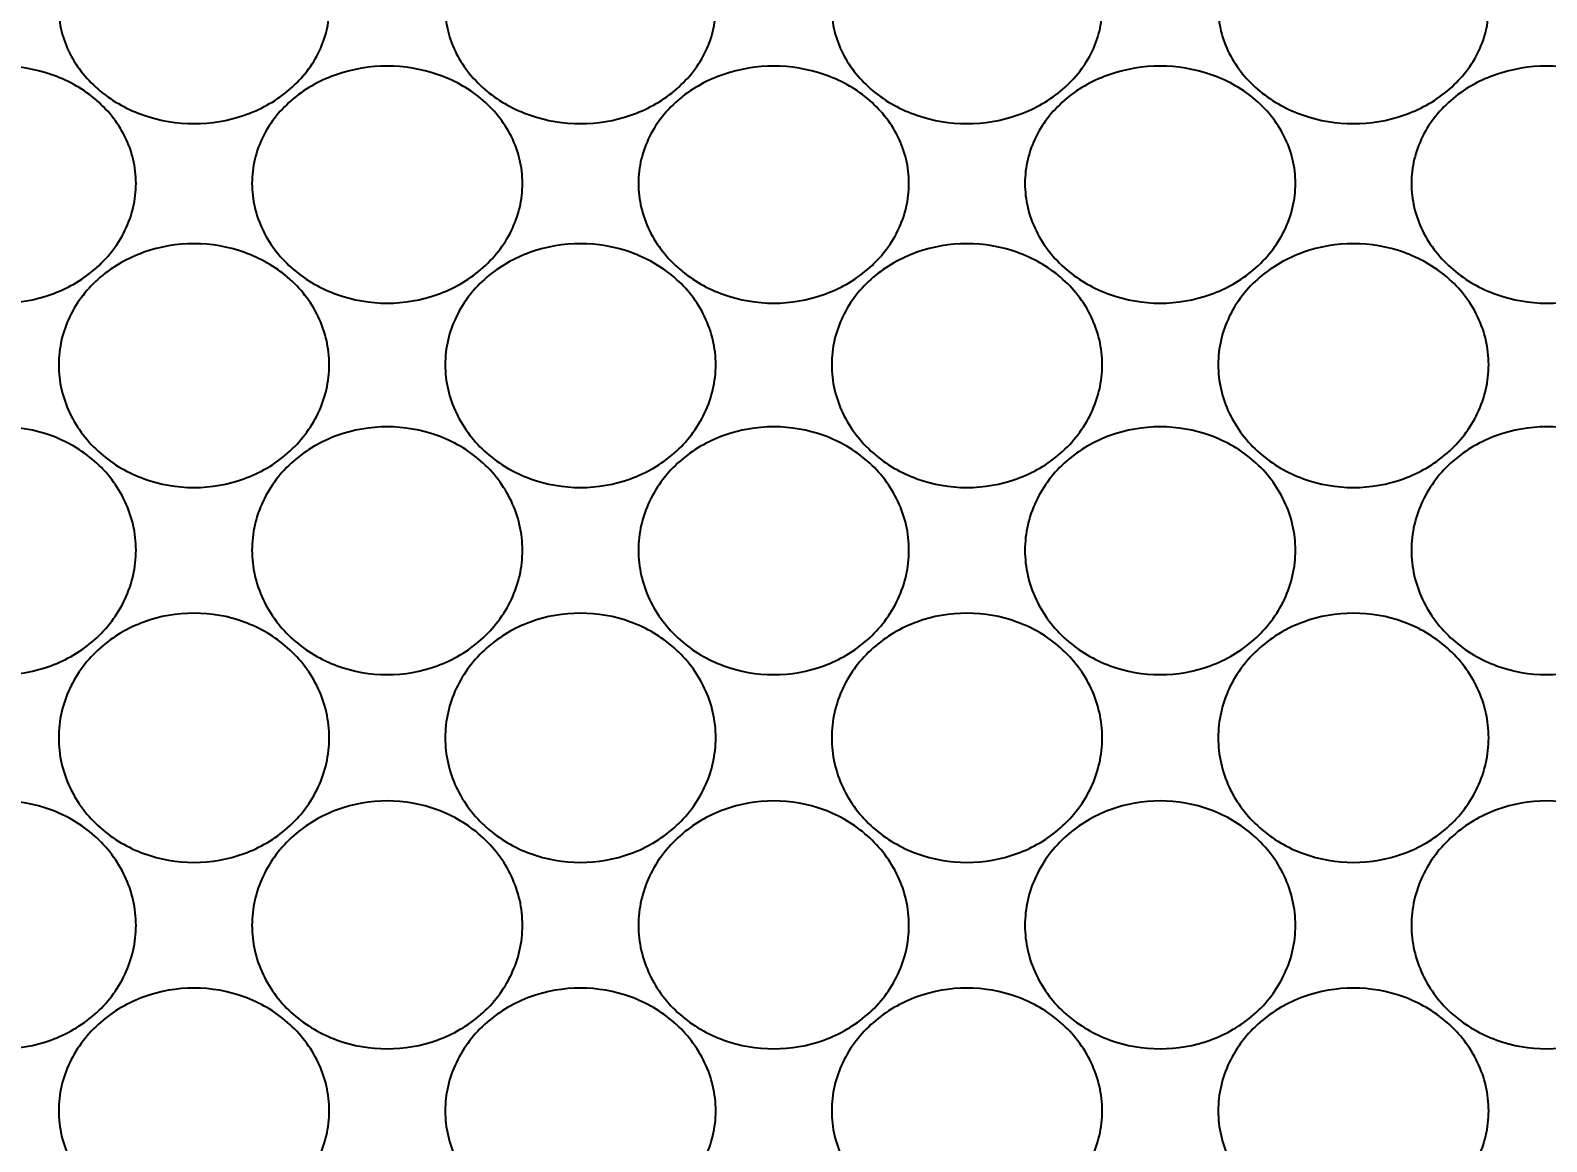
# Model space of a CAD drawing. Header units: inches. Extents: x 50354 to 53215, y -7830 to -6529.
# Drawn here: x 50824.7096 to 50825.1421, y -6815.1719 to -6814.8549 of the extents above; entities that cross this region are included whole.
import ezdxf

# ---------------------------------------------------------------- set-up
doc = ezdxf.new("R2010")
doc.units = ezdxf.units.IN
doc.header["$MEASUREMENT"] = 0
doc.header["$PDMODE"] = 2
doc.layers.add('FUNITURE', color=7, linetype='Continuous', lineweight=15, true_color=0x7d7673)
doc.layers.add('XR_ID 1F_FUR$0$A-SANI-FIX', color=134, linetype='Continuous')
doc.styles.get("Standard").update_dxf_attribs({"font": 'ARLRDBD.TTF', "height": 3})
doc.dimstyles.get("Standard").update_dxf_attribs({"dimtxt": 3, "dimasz": 4, "dimexe": 0, "dimexo": 0, "dimgap": 0, "dimtad": 0, "dimdec": 1, "dimzin": 3, "dimdsep": 46, "dimlunit": 4, "dimtxsty": 'Standard', "dimblk": 'OBLIQUE', "dimcen": 0, "dimclrd": 69, "dimclre": 251, "dimclrt": 7, "dimadec": 0, "dimazin": 0, "dimtfac": 0.65, "dimtdec": 1, "dimtofl": 0, "dimtmove": 0, "dimatfit": 3, "dimldrblk": 'OPEN30', "dimfxl": 1, "dimfrac": 1, "dimtolj": 1, "dimtzin": 0, "dimlwd": 15, "dimlwe": 5, "dimarcsym": 1})

# ---------------------------------------------------------------- blocks, each defined once
blk = doc.blocks.new('XR_ID 1F_FUR$0$XR_1F FURN$0$A$C698E198A')
at = {"linetype": 'Continuous'}
for points, knots in [([(-1.359, -23.26), (-1.42, -23.26), (-1.543, -23.246), (-1.717, -23.185), (-1.875, -23.089), (-2.054, -22.921), (-2.211, -22.649), (-2.274, -22.28), (-2.211, -21.911), (-2.054, -21.639), (-1.875, -21.471), (-1.717, -21.375), (-1.543, -21.314), (-1.42, -21.3), (-1.359, -21.3)], [0, 0, 0, 0, 0.062501, 0.124952, 0.187396, 0.249908, 0.374735, 0.499999, 0.625263, 0.750091, 0.812604, 0.875048, 0.9375, 1, 1, 1, 1]), ([(-1.359, -21.3), (-1.298, -21.3), (-1.175, -21.314), (-0.942, -21.394), (-0.691, -21.586), (-0.501, -21.91), (-0.436, -22.28), (-0.501, -22.65), (-0.691, -22.974), (-0.942, -23.166), (-1.175, -23.246), (-1.298, -23.26), (-1.359, -23.26)], [0, 0, 0, 0, 0.062496, 0.125097, 0.24985, 0.374874, 0.499999, 0.625124, 0.750149, 0.874903, 0.937504, 1, 1, 1, 1]), ([(1.359, -23.26), (1.298, -23.26), (1.175, -23.246), (0.942, -23.166), (0.691, -22.974), (0.501, -22.65), (0.436, -22.28), (0.501, -21.91), (0.691, -21.586), (0.942, -21.394), (1.175, -21.314), (1.298, -21.3), (1.359, -21.3)], [0, 0, 0, 0, 0.062496, 0.125097, 0.24985, 0.374874, 0.499999, 0.625124, 0.750149, 0.874903, 0.937504, 1, 1, 1, 1]), ([(1.359, -21.3), (1.42, -21.3), (1.543, -21.314), (1.717, -21.375), (1.875, -21.471), (2.054, -21.639), (2.211, -21.911), (2.274, -22.28), (2.211, -22.649), (2.054, -22.921), (1.875, -23.089), (1.717, -23.185), (1.543, -23.246), (1.42, -23.26), (1.359, -23.26)], [0, 0, 0, 0, 0.062501, 0.124952, 0.187396, 0.249908, 0.374735, 0.499999, 0.625263, 0.750091, 0.812604, 0.875048, 0.9375, 1, 1, 1, 1]), ([(4.017, -23.26), (3.959, -23.26), (3.84, -23.246), (3.615, -23.165), (3.373, -22.972), (3.191, -22.648), (3.128, -22.28), (3.191, -21.912), (3.373, -21.588), (3.615, -21.395), (3.84, -21.314), (3.959, -21.3), (4.017, -21.3)], [0, 0, 0, 0, 0.060936, 0.122433, 0.246564, 0.372771, 0.500002, 0.627234, 0.75344, 0.877569, 0.939064, 1, 1, 1, 1]), ([(4.017, -21.3), (4.076, -21.3), (4.193, -21.314), (4.36, -21.375), (4.509, -21.472), (4.68, -21.641), (4.827, -21.913), (4.886, -22.28), (4.827, -22.647), (4.68, -22.919), (4.509, -23.088), (4.36, -23.185), (4.193, -23.246), (4.076, -23.26), (4.017, -23.26)], [0, 0, 0, 0, 0.06109, 0.122284, 0.183847, 0.246048, 0.372017, 0.500002, 0.627987, 0.753955, 0.816156, 0.877718, 0.93891, 1, 1, 1, 1]), ([(-2.703, -24.66), (-2.763, -24.66), (-2.884, -24.646), (-3.055, -24.585), (-3.21, -24.489), (-3.385, -24.32), (-3.538, -24.048), (-3.6, -23.68), (-3.538, -23.312), (-3.385, -23.04), (-3.21, -22.871), (-3.055, -22.775), (-2.884, -22.714), (-2.763, -22.7), (-2.703, -22.7)], [0, 0, 0, 0, 0.061998, 0.123968, 0.186064, 0.248436, 0.373682, 0.500001, 0.62632, 0.751564, 0.813936, 0.876031, 0.938002, 1, 1, 1, 1]), ([(-2.703, -22.7), (-2.643, -22.7), (-2.521, -22.714), (-2.291, -22.795), (-2.043, -22.987), (-1.856, -23.311), (-1.792, -23.68), (-1.856, -24.049), (-2.043, -24.373), (-2.291, -24.565), (-2.521, -24.646), (-2.643, -24.66), (-2.703, -24.66)], [0, 0, 0, 0, 0.061912, 0.124103, 0.248654, 0.374125, 0.500001, 0.625877, 0.751347, 0.875896, 0.938087, 1, 1, 1, 1]), ([(0, -24.66), (-0.062, -24.66), (-0.185, -24.646), (-0.419, -24.566), (-0.67, -24.374), (-0.86, -24.05), (-0.924, -23.68), (-0.86, -23.31), (-0.67, -22.986), (-0.419, -22.794), (-0.185, -22.714), (-0.062, -22.7), (0, -22.7)], [0, 0, 0, 0, 0.062718, 0.125433, 0.250158, 0.375024, 0.500001, 0.624978, 0.749843, 0.874566, 0.937281, 1, 1, 1, 1]), ([(0, -22.7), (0.062, -22.7), (0.185, -22.714), (0.419, -22.794), (0.67, -22.986), (0.86, -23.31), (0.924, -23.68), (0.86, -24.05), (0.67, -24.374), (0.419, -24.566), (0.185, -24.646), (0.062, -24.66), (0, -24.66)], [0, 0, 0, 0, 0.062718, 0.125433, 0.250158, 0.375024, 0.500001, 0.624978, 0.749843, 0.874566, 0.937281, 1, 1, 1, 1]), ([(2.703, -24.66), (2.643, -24.66), (2.521, -24.646), (2.291, -24.565), (2.043, -24.373), (1.856, -24.049), (1.792, -23.68), (1.856, -23.311), (2.043, -22.987), (2.291, -22.795), (2.521, -22.714), (2.643, -22.7), (2.703, -22.7)], [0, 0, 0, 0, 0.061912, 0.124103, 0.248654, 0.374125, 0.500001, 0.625877, 0.751347, 0.875896, 0.938087, 1, 1, 1, 1]), ([(2.703, -22.7), (2.763, -22.7), (2.884, -22.714), (3.055, -22.775), (3.21, -22.871), (3.385, -23.04), (3.538, -23.312), (3.6, -23.68), (3.538, -24.048), (3.385, -24.32), (3.21, -24.489), (3.055, -24.585), (2.884, -24.646), (2.763, -24.66), (2.703, -24.66)], [0, 0, 0, 0, 0.061998, 0.123968, 0.186064, 0.248436, 0.373682, 0.500001, 0.62632, 0.751564, 0.813936, 0.876031, 0.938002, 1, 1, 1, 1]), ([(5.288, -24.66), (5.231, -24.66), (5.117, -24.646), (4.899, -24.564), (4.665, -24.37), (4.49, -24.047), (4.43, -23.68), (4.49, -23.313), (4.665, -22.99), (4.899, -22.796), (5.117, -22.714), (5.231, -22.7), (5.288, -22.7)], [0, 0, 0, 0, 0.059605, 0.120053, 0.243502, 0.370771, 0.500001, 0.629231, 0.756498, 0.879946, 0.940395, 1, 1, 1, 1]), ([(-1.359, -26.06), (-1.42, -26.06), (-1.543, -26.046), (-1.717, -25.985), (-1.875, -25.889), (-2.054, -25.721), (-2.211, -25.449), (-2.274, -25.08), (-2.211, -24.711), (-2.054, -24.439), (-1.875, -24.271), (-1.717, -24.175), (-1.543, -24.114), (-1.42, -24.1), (-1.359, -24.1)], [0, 0, 0, 0, 0.062501, 0.124952, 0.187396, 0.249908, 0.374735, 0.499999, 0.625263, 0.750091, 0.812604, 0.875048, 0.9375, 1, 1, 1, 1]), ([(-1.359, -24.1), (-1.298, -24.1), (-1.175, -24.114), (-0.942, -24.194), (-0.691, -24.386), (-0.501, -24.71), (-0.436, -25.08), (-0.501, -25.45), (-0.691, -25.774), (-0.942, -25.966), (-1.175, -26.046), (-1.298, -26.06), (-1.359, -26.06)], [0, 0, 0, 0, 0.062496, 0.125097, 0.24985, 0.374874, 0.499999, 0.625124, 0.750149, 0.874903, 0.937504, 1, 1, 1, 1]), ([(1.359, -26.06), (1.298, -26.06), (1.175, -26.046), (0.942, -25.966), (0.691, -25.774), (0.501, -25.45), (0.436, -25.08), (0.501, -24.71), (0.691, -24.386), (0.942, -24.194), (1.175, -24.114), (1.298, -24.1), (1.359, -24.1)], [0, 0, 0, 0, 0.062496, 0.125097, 0.24985, 0.374874, 0.499999, 0.625124, 0.750149, 0.874903, 0.937504, 1, 1, 1, 1]), ([(1.359, -24.1), (1.42, -24.1), (1.543, -24.114), (1.717, -24.175), (1.875, -24.271), (2.054, -24.439), (2.211, -24.711), (2.274, -25.08), (2.211, -25.449), (2.054, -25.721), (1.875, -25.889), (1.717, -25.985), (1.543, -26.046), (1.42, -26.06), (1.359, -26.06)], [0, 0, 0, 0, 0.062501, 0.124952, 0.187396, 0.249908, 0.374735, 0.499999, 0.625263, 0.750091, 0.812604, 0.875048, 0.9375, 1, 1, 1, 1]), ([(4.017, -26.06), (3.959, -26.06), (3.84, -26.046), (3.615, -25.965), (3.373, -25.772), (3.191, -25.448), (3.128, -25.08), (3.191, -24.712), (3.373, -24.388), (3.615, -24.195), (3.84, -24.114), (3.959, -24.1), (4.017, -24.1)], [0, 0, 0, 0, 0.060936, 0.122433, 0.246564, 0.372771, 0.500002, 0.627234, 0.75344, 0.877569, 0.939064, 1, 1, 1, 1]), ([(4.017, -24.1), (4.076, -24.1), (4.193, -24.114), (4.36, -24.175), (4.509, -24.272), (4.68, -24.441), (4.827, -24.713), (4.886, -25.08), (4.827, -25.447), (4.68, -25.719), (4.509, -25.888), (4.36, -25.985), (4.193, -26.046), (4.076, -26.06), (4.017, -26.06)], [0, 0, 0, 0, 0.06109, 0.122284, 0.183847, 0.246048, 0.372017, 0.500002, 0.627987, 0.753955, 0.816156, 0.877718, 0.93891, 1, 1, 1, 1]), ([(-2.703, -27.46), (-2.763, -27.46), (-2.884, -27.446), (-3.055, -27.385), (-3.21, -27.289), (-3.385, -27.12), (-3.538, -26.848), (-3.6, -26.48), (-3.538, -26.112), (-3.385, -25.84), (-3.21, -25.671), (-3.055, -25.575), (-2.884, -25.514), (-2.763, -25.5), (-2.703, -25.5)], [0, 0, 0, 0, 0.061998, 0.123968, 0.186064, 0.248436, 0.373682, 0.500001, 0.62632, 0.751564, 0.813936, 0.876031, 0.938002, 1, 1, 1, 1]), ([(-2.703, -25.5), (-2.643, -25.5), (-2.521, -25.514), (-2.291, -25.595), (-2.043, -25.787), (-1.856, -26.111), (-1.792, -26.48), (-1.856, -26.849), (-2.043, -27.173), (-2.291, -27.365), (-2.521, -27.446), (-2.643, -27.46), (-2.703, -27.46)], [0, 0, 0, 0, 0.061912, 0.124103, 0.248654, 0.374125, 0.500001, 0.625877, 0.751347, 0.875896, 0.938087, 1, 1, 1, 1]), ([(0, -27.46), (-0.062, -27.46), (-0.185, -27.446), (-0.419, -27.366), (-0.67, -27.174), (-0.86, -26.85), (-0.924, -26.48), (-0.86, -26.11), (-0.67, -25.786), (-0.419, -25.594), (-0.185, -25.514), (-0.062, -25.5), (0, -25.5)], [0, 0, 0, 0, 0.062718, 0.125433, 0.250158, 0.375024, 0.500001, 0.624978, 0.749843, 0.874566, 0.937281, 1, 1, 1, 1]), ([(0, -25.5), (0.062, -25.5), (0.185, -25.514), (0.419, -25.594), (0.67, -25.786), (0.86, -26.11), (0.924, -26.48), (0.86, -26.85), (0.67, -27.174), (0.419, -27.366), (0.185, -27.446), (0.062, -27.46), (0, -27.46)], [0, 0, 0, 0, 0.062718, 0.125433, 0.250158, 0.375024, 0.500001, 0.624978, 0.749843, 0.874566, 0.937281, 1, 1, 1, 1]), ([(2.703, -27.46), (2.643, -27.46), (2.521, -27.446), (2.291, -27.365), (2.043, -27.173), (1.856, -26.849), (1.792, -26.48), (1.856, -26.111), (2.043, -25.787), (2.291, -25.595), (2.521, -25.514), (2.643, -25.5), (2.703, -25.5)], [0, 0, 0, 0, 0.061912, 0.124103, 0.248654, 0.374125, 0.500001, 0.625877, 0.751347, 0.875896, 0.938087, 1, 1, 1, 1]), ([(2.703, -25.5), (2.763, -25.5), (2.884, -25.514), (3.055, -25.575), (3.21, -25.671), (3.385, -25.84), (3.538, -26.112), (3.6, -26.48), (3.538, -26.848), (3.385, -27.12), (3.21, -27.289), (3.055, -27.385), (2.884, -27.446), (2.763, -27.46), (2.703, -27.46)], [0, 0, 0, 0, 0.061998, 0.123968, 0.186064, 0.248436, 0.373682, 0.500001, 0.62632, 0.751564, 0.813936, 0.876031, 0.938002, 1, 1, 1, 1]), ([(5.288, -27.46), (5.231, -27.46), (5.117, -27.446), (4.899, -27.364), (4.665, -27.17), (4.49, -26.847), (4.43, -26.48), (4.49, -26.113), (4.665, -25.79), (4.899, -25.596), (5.117, -25.514), (5.231, -25.5), (5.288, -25.5)], [0, 0, 0, 0, 0.059605, 0.120053, 0.243502, 0.370771, 0.500001, 0.629231, 0.756498, 0.879946, 0.940395, 1, 1, 1, 1]), ([(-1.359, -28.86), (-1.42, -28.86), (-1.543, -28.846), (-1.717, -28.785), (-1.875, -28.689), (-2.054, -28.521), (-2.211, -28.249), (-2.274, -27.88), (-2.211, -27.511), (-2.054, -27.239), (-1.875, -27.071), (-1.717, -26.975), (-1.543, -26.914), (-1.42, -26.9), (-1.359, -26.9)], [0, 0, 0, 0, 0.062501, 0.124952, 0.187396, 0.249908, 0.374735, 0.499999, 0.625263, 0.750091, 0.812604, 0.875048, 0.9375, 1, 1, 1, 1]), ([(-1.359, -26.9), (-1.298, -26.9), (-1.175, -26.914), (-0.942, -26.994), (-0.691, -27.186), (-0.501, -27.51), (-0.436, -27.88), (-0.501, -28.25), (-0.691, -28.574), (-0.942, -28.766), (-1.175, -28.846), (-1.298, -28.86), (-1.359, -28.86)], [0, 0, 0, 0, 0.062496, 0.125097, 0.24985, 0.374874, 0.499999, 0.625124, 0.750149, 0.874903, 0.937504, 1, 1, 1, 1]), ([(1.359, -28.86), (1.298, -28.86), (1.175, -28.846), (0.942, -28.766), (0.691, -28.574), (0.501, -28.25), (0.436, -27.88), (0.501, -27.51), (0.691, -27.186), (0.942, -26.994), (1.175, -26.914), (1.298, -26.9), (1.359, -26.9)], [0, 0, 0, 0, 0.062496, 0.125097, 0.24985, 0.374874, 0.499999, 0.625124, 0.750149, 0.874903, 0.937504, 1, 1, 1, 1]), ([(1.359, -26.9), (1.42, -26.9), (1.543, -26.914), (1.717, -26.975), (1.875, -27.071), (2.054, -27.239), (2.211, -27.511), (2.274, -27.88), (2.211, -28.249), (2.054, -28.521), (1.875, -28.689), (1.717, -28.785), (1.543, -28.846), (1.42, -28.86), (1.359, -28.86)], [0, 0, 0, 0, 0.062501, 0.124952, 0.187396, 0.249908, 0.374735, 0.499999, 0.625263, 0.750091, 0.812604, 0.875048, 0.9375, 1, 1, 1, 1]), ([(4.017, -28.86), (3.959, -28.86), (3.84, -28.846), (3.615, -28.765), (3.373, -28.572), (3.191, -28.248), (3.128, -27.88), (3.191, -27.512), (3.373, -27.188), (3.615, -26.995), (3.84, -26.914), (3.959, -26.9), (4.017, -26.9)], [0, 0, 0, 0, 0.060936, 0.122433, 0.246564, 0.372771, 0.500002, 0.627234, 0.75344, 0.877569, 0.939064, 1, 1, 1, 1]), ([(4.017, -26.9), (4.076, -26.9), (4.193, -26.914), (4.36, -26.975), (4.509, -27.072), (4.68, -27.241), (4.827, -27.513), (4.886, -27.88), (4.827, -28.247), (4.68, -28.519), (4.509, -28.688), (4.36, -28.785), (4.193, -28.846), (4.076, -28.86), (4.017, -28.86)], [0, 0, 0, 0, 0.06109, 0.122284, 0.183847, 0.246048, 0.372017, 0.500002, 0.627987, 0.753955, 0.816156, 0.877718, 0.93891, 1, 1, 1, 1]), ([(-2.703, -30.26), (-2.763, -30.26), (-2.884, -30.246), (-3.055, -30.185), (-3.21, -30.089), (-3.385, -29.92), (-3.538, -29.648), (-3.6, -29.28), (-3.538, -28.912), (-3.385, -28.64), (-3.21, -28.471), (-3.055, -28.375), (-2.884, -28.314), (-2.763, -28.3), (-2.703, -28.3)], [0, 0, 0, 0, 0.061998, 0.123968, 0.186064, 0.248436, 0.373682, 0.500001, 0.62632, 0.751564, 0.813936, 0.876031, 0.938002, 1, 1, 1, 1]), ([(-2.703, -28.3), (-2.643, -28.3), (-2.521, -28.314), (-2.291, -28.395), (-2.043, -28.587), (-1.856, -28.911), (-1.792, -29.28), (-1.856, -29.649), (-2.043, -29.973), (-2.291, -30.165), (-2.521, -30.246), (-2.643, -30.26), (-2.703, -30.26)], [0, 0, 0, 0, 0.061912, 0.124103, 0.248654, 0.374125, 0.500001, 0.625877, 0.751347, 0.875896, 0.938087, 1, 1, 1, 1]), ([(0, -30.26), (-0.062, -30.26), (-0.185, -30.246), (-0.419, -30.166), (-0.67, -29.974), (-0.86, -29.65), (-0.924, -29.28), (-0.86, -28.91), (-0.67, -28.586), (-0.419, -28.394), (-0.185, -28.314), (-0.062, -28.3), (0, -28.3)], [0, 0, 0, 0, 0.062718, 0.125433, 0.250158, 0.375024, 0.500001, 0.624978, 0.749843, 0.874566, 0.937281, 1, 1, 1, 1]), ([(0, -28.3), (0.062, -28.3), (0.185, -28.314), (0.419, -28.394), (0.67, -28.586), (0.86, -28.91), (0.924, -29.28), (0.86, -29.65), (0.67, -29.974), (0.419, -30.166), (0.185, -30.246), (0.062, -30.26), (0, -30.26)], [0, 0, 0, 0, 0.062718, 0.125433, 0.250158, 0.375024, 0.500001, 0.624978, 0.749843, 0.874566, 0.937281, 1, 1, 1, 1]), ([(2.703, -30.26), (2.643, -30.26), (2.521, -30.246), (2.291, -30.165), (2.043, -29.973), (1.856, -29.649), (1.792, -29.28), (1.856, -28.911), (2.043, -28.587), (2.291, -28.395), (2.521, -28.314), (2.643, -28.3), (2.703, -28.3)], [0, 0, 0, 0, 0.061912, 0.124103, 0.248654, 0.374125, 0.500001, 0.625877, 0.751347, 0.875896, 0.938087, 1, 1, 1, 1]), ([(2.703, -28.3), (2.763, -28.3), (2.884, -28.314), (3.055, -28.375), (3.21, -28.471), (3.385, -28.64), (3.538, -28.912), (3.6, -29.28), (3.538, -29.648), (3.385, -29.92), (3.21, -30.089), (3.055, -30.185), (2.884, -30.246), (2.763, -30.26), (2.703, -30.26)], [0, 0, 0, 0, 0.061998, 0.123968, 0.186064, 0.248436, 0.373682, 0.500001, 0.62632, 0.751564, 0.813936, 0.876031, 0.938002, 1, 1, 1, 1]), ([(5.288, -30.26), (5.231, -30.26), (5.117, -30.246), (4.899, -30.164), (4.665, -29.97), (4.49, -29.647), (4.43, -29.28), (4.49, -28.913), (4.665, -28.59), (4.899, -28.396), (5.117, -28.314), (5.231, -28.3), (5.288, -28.3)], [0, 0, 0, 0, 0.059605, 0.120053, 0.243502, 0.370771, 0.500001, 0.629231, 0.756498, 0.879946, 0.940395, 1, 1, 1, 1]), ([(-1.359, -31.66), (-1.42, -31.66), (-1.543, -31.646), (-1.717, -31.585), (-1.875, -31.489), (-2.054, -31.321), (-2.211, -31.049), (-2.274, -30.68), (-2.211, -30.311), (-2.054, -30.039), (-1.875, -29.871), (-1.717, -29.775), (-1.543, -29.714), (-1.42, -29.7), (-1.359, -29.7)], [0, 0, 0, 0, 0.062501, 0.124952, 0.187396, 0.249908, 0.374735, 0.499999, 0.625263, 0.750091, 0.812604, 0.875048, 0.9375, 1, 1, 1, 1]), ([(-1.359, -29.7), (-1.298, -29.7), (-1.175, -29.714), (-0.942, -29.794), (-0.691, -29.986), (-0.501, -30.31), (-0.436, -30.68), (-0.501, -31.05), (-0.691, -31.374), (-0.942, -31.566), (-1.175, -31.646), (-1.298, -31.66), (-1.359, -31.66)], [0, 0, 0, 0, 0.062496, 0.125097, 0.24985, 0.374874, 0.499999, 0.625124, 0.750149, 0.874903, 0.937504, 1, 1, 1, 1]), ([(1.359, -31.66), (1.298, -31.66), (1.175, -31.646), (0.942, -31.566), (0.691, -31.374), (0.501, -31.05), (0.436, -30.68), (0.501, -30.31), (0.691, -29.986), (0.942, -29.794), (1.175, -29.714), (1.298, -29.7), (1.359, -29.7)], [0, 0, 0, 0, 0.062496, 0.125097, 0.24985, 0.374874, 0.499999, 0.625124, 0.750149, 0.874903, 0.937504, 1, 1, 1, 1]), ([(1.359, -29.7), (1.42, -29.7), (1.543, -29.714), (1.717, -29.775), (1.875, -29.871), (2.054, -30.039), (2.211, -30.311), (2.274, -30.68), (2.211, -31.049), (2.054, -31.321), (1.875, -31.489), (1.717, -31.585), (1.543, -31.646), (1.42, -31.66), (1.359, -31.66)], [0, 0, 0, 0, 0.062501, 0.124952, 0.187396, 0.249908, 0.374735, 0.499999, 0.625263, 0.750091, 0.812604, 0.875048, 0.9375, 1, 1, 1, 1]), ([(4.017, -31.66), (3.959, -31.66), (3.84, -31.646), (3.615, -31.565), (3.373, -31.372), (3.191, -31.048), (3.128, -30.68), (3.191, -30.312), (3.373, -29.988), (3.615, -29.795), (3.84, -29.714), (3.959, -29.7), (4.017, -29.7)], [0, 0, 0, 0, 0.060936, 0.122433, 0.246564, 0.372771, 0.500002, 0.627234, 0.75344, 0.877569, 0.939064, 1, 1, 1, 1]), ([(4.017, -29.7), (4.076, -29.7), (4.193, -29.714), (4.36, -29.775), (4.509, -29.872), (4.68, -30.041), (4.827, -30.313), (4.886, -30.68), (4.827, -31.047), (4.68, -31.319), (4.509, -31.488), (4.36, -31.585), (4.193, -31.646), (4.076, -31.66), (4.017, -31.66)], [0, 0, 0, 0, 0.06109, 0.122284, 0.183847, 0.246048, 0.372017, 0.500002, 0.627987, 0.753955, 0.816156, 0.877718, 0.93891, 1, 1, 1, 1]), ([(-2.703, -33.06), (-2.763, -33.06), (-2.884, -33.046), (-3.055, -32.985), (-3.21, -32.889), (-3.385, -32.72), (-3.538, -32.448), (-3.6, -32.08), (-3.538, -31.712), (-3.385, -31.44), (-3.21, -31.271), (-3.055, -31.175), (-2.884, -31.114), (-2.763, -31.1), (-2.703, -31.1)], [0, 0, 0, 0, 0.061998, 0.123968, 0.186064, 0.248436, 0.373682, 0.500001, 0.62632, 0.751564, 0.813936, 0.876031, 0.938002, 1, 1, 1, 1]), ([(-2.703, -31.1), (-2.643, -31.1), (-2.521, -31.114), (-2.291, -31.195), (-2.043, -31.387), (-1.856, -31.711), (-1.792, -32.08), (-1.856, -32.449), (-2.043, -32.773), (-2.291, -32.965), (-2.521, -33.046), (-2.643, -33.06), (-2.703, -33.06)], [0, 0, 0, 0, 0.061912, 0.124103, 0.248654, 0.374125, 0.500001, 0.625877, 0.751347, 0.875896, 0.938087, 1, 1, 1, 1]), ([(0, -33.06), (-0.062, -33.06), (-0.185, -33.046), (-0.419, -32.966), (-0.67, -32.774), (-0.86, -32.45), (-0.924, -32.08), (-0.86, -31.71), (-0.67, -31.386), (-0.419, -31.194), (-0.185, -31.114), (-0.062, -31.1), (0, -31.1)], [0, 0, 0, 0, 0.062718, 0.125433, 0.250158, 0.375024, 0.500001, 0.624978, 0.749843, 0.874566, 0.937281, 1, 1, 1, 1]), ([(0, -31.1), (0.062, -31.1), (0.185, -31.114), (0.419, -31.194), (0.67, -31.386), (0.86, -31.71), (0.924, -32.08), (0.86, -32.45), (0.67, -32.774), (0.419, -32.966), (0.185, -33.046), (0.062, -33.06), (0, -33.06)], [0, 0, 0, 0, 0.062718, 0.125433, 0.250158, 0.375024, 0.500001, 0.624978, 0.749843, 0.874566, 0.937281, 1, 1, 1, 1]), ([(2.703, -33.06), (2.643, -33.06), (2.521, -33.046), (2.291, -32.965), (2.043, -32.773), (1.856, -32.449), (1.792, -32.08), (1.856, -31.711), (2.043, -31.387), (2.291, -31.195), (2.521, -31.114), (2.643, -31.1), (2.703, -31.1)], [0, 0, 0, 0, 0.061912, 0.124103, 0.248654, 0.374125, 0.500001, 0.625877, 0.751347, 0.875896, 0.938087, 1, 1, 1, 1]), ([(2.703, -31.1), (2.763, -31.1), (2.884, -31.114), (3.055, -31.175), (3.21, -31.271), (3.385, -31.44), (3.538, -31.712), (3.6, -32.08), (3.538, -32.448), (3.385, -32.72), (3.21, -32.889), (3.055, -32.985), (2.884, -33.046), (2.763, -33.06), (2.703, -33.06)], [0, 0, 0, 0, 0.061998, 0.123968, 0.186064, 0.248436, 0.373682, 0.500001, 0.62632, 0.751564, 0.813936, 0.876031, 0.938002, 1, 1, 1, 1]), ([(5.288, -33.06), (5.231, -33.06), (5.117, -33.046), (4.899, -32.964), (4.665, -32.77), (4.49, -32.447), (4.43, -32.08), (4.49, -31.713), (4.665, -31.39), (4.899, -31.196), (5.117, -31.114), (5.231, -31.1), (5.288, -31.1)], [0, 0, 0, 0, 0.059605, 0.120053, 0.243502, 0.370771, 0.500001, 0.629231, 0.756498, 0.879946, 0.940395, 1, 1, 1, 1]), ([(-1.359, -34.46), (-1.42, -34.46), (-1.543, -34.446), (-1.717, -34.385), (-1.875, -34.289), (-2.054, -34.121), (-2.211, -33.849), (-2.274, -33.48), (-2.211, -33.111), (-2.054, -32.839), (-1.875, -32.671), (-1.717, -32.575), (-1.543, -32.514), (-1.42, -32.5), (-1.359, -32.5)], [0, 0, 0, 0, 0.062501, 0.124952, 0.187396, 0.249908, 0.374735, 0.499999, 0.625263, 0.750091, 0.812604, 0.875048, 0.9375, 1, 1, 1, 1]), ([(-1.359, -32.5), (-1.298, -32.5), (-1.175, -32.514), (-0.942, -32.594), (-0.691, -32.786), (-0.501, -33.11), (-0.436, -33.48), (-0.501, -33.85), (-0.691, -34.174), (-0.942, -34.366), (-1.175, -34.446), (-1.298, -34.46), (-1.359, -34.46)], [0, 0, 0, 0, 0.062496, 0.125097, 0.24985, 0.374874, 0.499999, 0.625124, 0.750149, 0.874903, 0.937504, 1, 1, 1, 1]), ([(1.359, -34.46), (1.298, -34.46), (1.175, -34.446), (0.942, -34.366), (0.691, -34.174), (0.501, -33.85), (0.436, -33.48), (0.501, -33.11), (0.691, -32.786), (0.942, -32.594), (1.175, -32.514), (1.298, -32.5), (1.359, -32.5)], [0, 0, 0, 0, 0.062496, 0.125097, 0.24985, 0.374874, 0.499999, 0.625124, 0.750149, 0.874903, 0.937504, 1, 1, 1, 1]), ([(1.359, -32.5), (1.42, -32.5), (1.543, -32.514), (1.717, -32.575), (1.875, -32.671), (2.054, -32.839), (2.211, -33.111), (2.274, -33.48), (2.211, -33.849), (2.054, -34.121), (1.875, -34.289), (1.717, -34.385), (1.543, -34.446), (1.42, -34.46), (1.359, -34.46)], [0, 0, 0, 0, 0.062501, 0.124952, 0.187396, 0.249908, 0.374735, 0.499999, 0.625263, 0.750091, 0.812604, 0.875048, 0.9375, 1, 1, 1, 1]), ([(4.017, -34.46), (3.959, -34.46), (3.84, -34.446), (3.615, -34.365), (3.373, -34.172), (3.191, -33.848), (3.128, -33.48), (3.191, -33.112), (3.373, -32.788), (3.615, -32.595), (3.84, -32.514), (3.959, -32.5), (4.017, -32.5)], [0, 0, 0, 0, 0.060936, 0.122433, 0.246564, 0.372771, 0.500002, 0.627234, 0.75344, 0.877569, 0.939064, 1, 1, 1, 1]), ([(4.017, -32.5), (4.076, -32.5), (4.193, -32.514), (4.36, -32.575), (4.509, -32.672), (4.68, -32.841), (4.827, -33.113), (4.886, -33.48), (4.827, -33.847), (4.68, -34.119), (4.509, -34.288), (4.36, -34.385), (4.193, -34.446), (4.076, -34.46), (4.017, -34.46)], [0, 0, 0, 0, 0.06109, 0.122284, 0.183847, 0.246048, 0.372017, 0.500002, 0.627987, 0.753955, 0.816156, 0.877718, 0.93891, 1, 1, 1, 1])]:
    blk.add_open_spline(points, degree=3, knots=knots, dxfattribs=at)
blk = doc.blocks.new('_Oblique')
at = {"color": 0, "linetype": 'ByBlock', "lineweight": -2}
blk.add_line((-0.5, -0.5), (0.5, 0.5), dxfattribs=at)
blk = doc.blocks.new('*D171')
at = {"layer": 'Defpoints', "color": 0, "ltscale": 20, "transparency": 16777216}
for p in [(50810.20279, -6802.97013), (50826.01931, -6802.97013), (50826.01931, -6822.55013)]:
    blk.add_point(p, dxfattribs=at)
at = {"layer": 'FUNITURE', "color": 251, "lineweight": 5, "ltscale": 20, "transparency": 16777216}
for p, q in [((50826.01931, -6802.97013), (50810.20279, -6802.97013)), ((50826.01931, -6822.55013), (50810.20279, -6822.55013))]:
    blk.add_line(p, q, dxfattribs=at)
at = {"layer": 'FUNITURE', "color": 69, "lineweight": 15, "ltscale": 20, "transparency": 16777216}
for p, q in [((50810.20279, -6802.97013), (50810.20279, -6806.85404)), ((50810.20279, -6822.55013), (50810.20279, -6818.66621))]:
    blk.add_line(p, q, dxfattribs=at)
at = {"layer": 'FUNITURE', "color": 69, "lineweight": 15, "ltscale": 20, "transparency": 16777216, "xscale": 4, "yscale": 4, "zscale": 4}
for p, rotation in [((50810.20279, -6802.97013), 90), ((50810.20279, -6822.55013), 270)]:
    blk.add_blockref('_Oblique', p, dxfattribs=dict(at, rotation=rotation))
at = {"layer": 'FUNITURE', "color": 7, "ltscale": 20, "transparency": 16777216, "insert": (50810.20279, -6812.76013), "char_height": 3, "attachment_point": 5, "rotation": 90}
blk.add_mtext('\\A1;1\'-7{\\H0.65x;\\S1#2;}"', dxfattribs=at)
blk = doc.blocks.new('_Open30')
at = {"color": 0, "linetype": 'ByBlock', "lineweight": -2}
for p, q in [((-1, 0.26795), (0, 0)), ((0, 0), (-1, -0.26795)), ((0, 0), (-1, 0))]:
    blk.add_line(p, q, dxfattribs=at)

msp = doc.modelspace()

# ---------------------------------------------------------------- block references
at = {"layer": 'XR_ID 1F_FUR$0$A-SANI-FIX', "lineweight": 30, "xscale": -0.0393700787, "yscale": 0.0393700787, "zscale": 0.0393700787, "rotation": 270}
msp.add_blockref('XR_ID 1F_FUR$0$XR_1F FURN$0$A$C698E198A', (50826.01931, -6815.05674), dxfattribs=at)

# ---------------------------------------------------------------- dimensions: what is measured, and where the dimension line sits
at = {"layer": 'FUNITURE', "ltscale": 20}
dim = msp.add_linear_dim(base=(50810.20279, -6802.97013), p1=(50826.01931, -6822.55013), p2=(50826.01931, -6802.97013), angle=90, dimstyle='Standard', dxfattribs=at)
dim.commit()
dim.dimension.update_dxf_attribs({"geometry": '*D171', "text_midpoint": (50810.20279, -6812.76013)})

doc.saveas('drawing.dxf')
